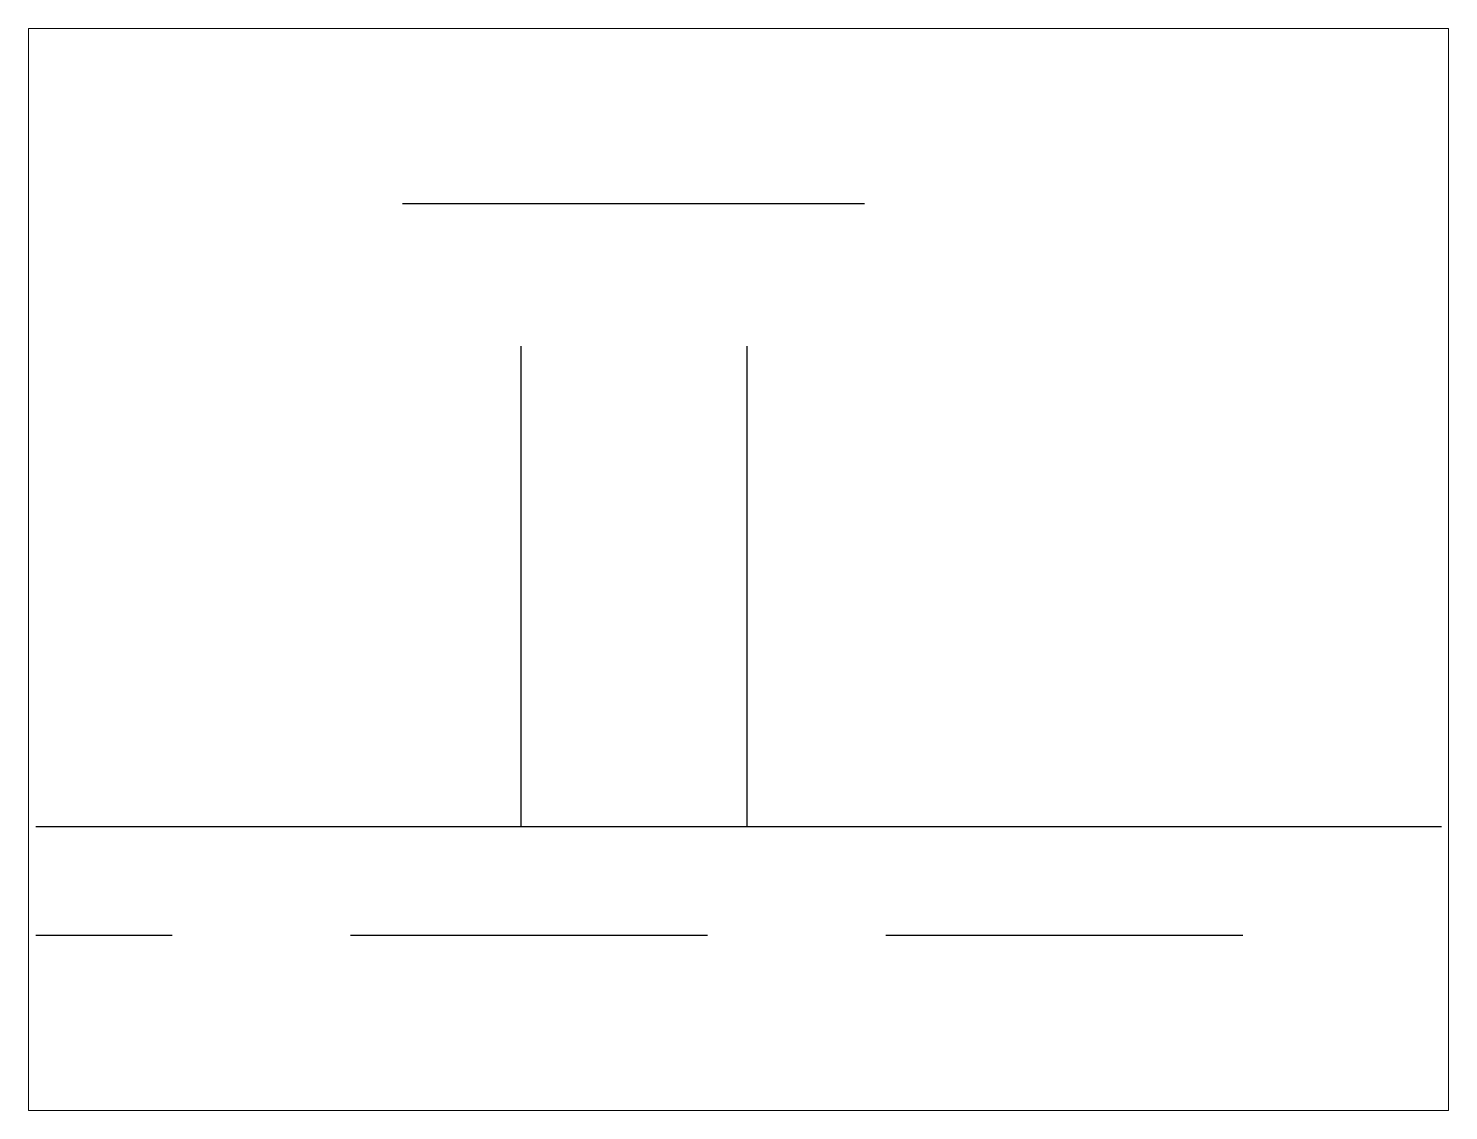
# Paper-space layout 'Layout1' of a CAD drawing. Header units: millimetres. Extents: x 1.05 to 9.45, y 0.8 to 7.2.
# The model-space entities are those that its viewports show. They can reach past a viewport. Long polylines and large blocks are cut down to what shows.
import ezdxf

# ---------------------------------------------------------------- set-up
doc = ezdxf.new("R2010")
doc.units = ezdxf.units.MM
doc.header["$MEASUREMENT"] = 0
doc.linetypes.add('DASHED_2', pattern=[3, 2, -1])
doc.layers.add('K-------ED-', color=1, linetype='Continuous')
doc.styles.add('ISO', font='isocp.shx')

# ---------------------------------------------------------------- blocks, each defined once
blk = doc.blocks.new('I-svets_h')
at = {"layer": 'K-------ED-', "color": 3}
for p, q in [((-3.6012, 3.8881), (-6.485, 3.8881)), ((-5.7452, 0), (-5.7452, 2.9998)), ((-4.3338, 0), (-4.3338, 2.9998)), ((0, 0), (-8.7749, 0))]:
    blk.add_line(p, q, dxfattribs=at)
at = {"layer": 'K-------ED-', "color": 3, "linetype": 'DASHED_2'}
blk.add_line((-1.2401, -0.6783), (-8.7749, -0.6783), dxfattribs=at)
at = {"layer": 'K-------ED-', "color": 3, "style": 'ISO'}
blk.add_attdef('D', (-3.7365, 0.3366), '', height=3, dxfattribs=at)

msp = doc.modelspace()

# ---------------------------------------------------------------- block references
msp.add_blockref('I-svets_h', (0, 0))

psp = doc.layouts.get("Layout1")

# ---------------------------------------------------------------- viewports
at = {"layer": '0'}
psp.add_viewport(center=(5.25, 4), size=(8.4, 6.4), view_center_point=(-4.3881, 1.6065), view_height=6.755002, dxfattribs=at)

doc.saveas('drawing.dxf')
